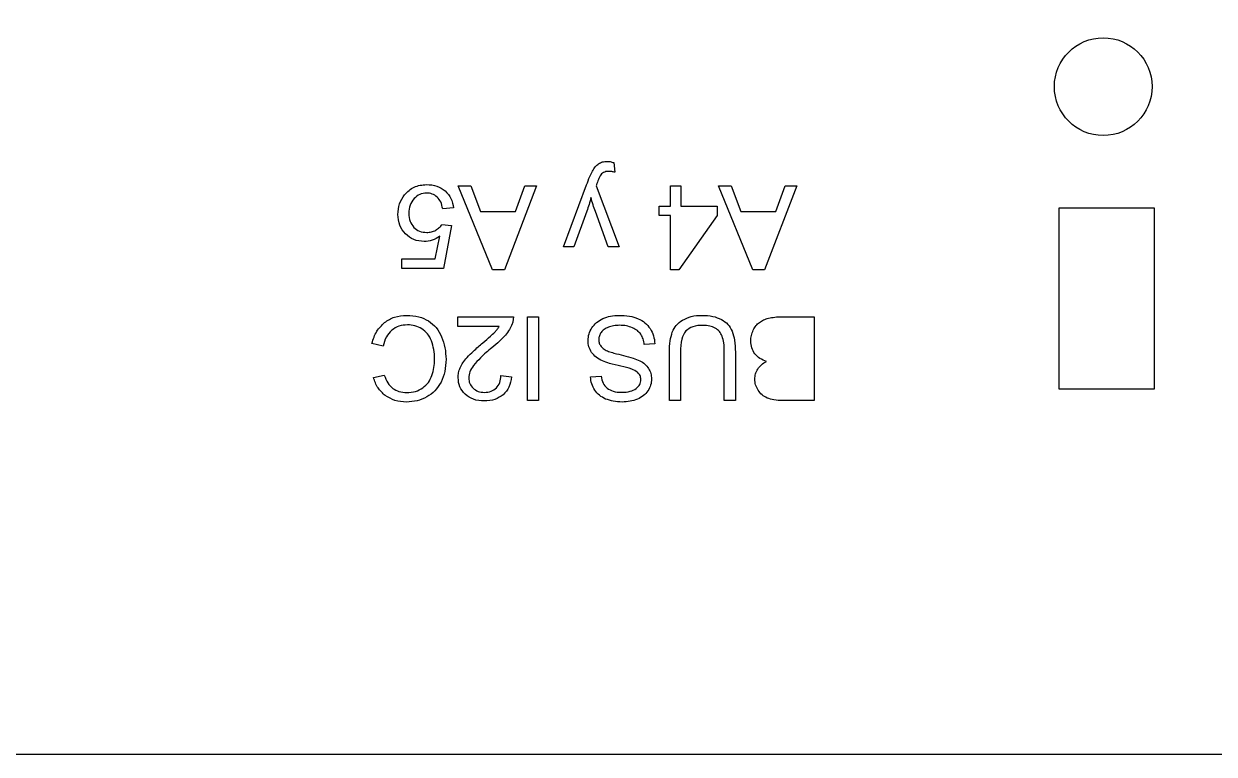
# Model space of a CAD drawing. Header units: millimetres. Extents: x -165 to 15, y -100 to 0.
# Drawn here: x -74.88 to -32.26, y -100 to -73.85 of the extents above; entities that cross this region are included whole.
import ezdxf

# ---------------------------------------------------------------- set-up
doc = ezdxf.new("R2010")
doc.units = ezdxf.units.MM
doc.layers.get('0').update_dxf_attribs({"linetype": 'CONTINUOUS'})

msp = doc.modelspace()

# ---------------------------------------------------------------- linework, layer by layer
for p, q in [((-53.757, -78.822), (-53.716, -79.168)), ((-55.556, -81.832), (-54.729, -79.622)), ((-54.389, -79.655), (-53.565, -81.832)), ((-59.495, -80.445), (-59.882, -80.477)), ((-54.723, -80.565), (-55.188, -81.832)), ((-53.962, -81.832), (-54.414, -80.574)), ((-59.907, -81.032), (-59.561, -81.077)), ((-59.561, -81.077), (-59.851, -82.618)), ((-60.146, -82.266), (-59.984, -81.46)), ((-55.188, -81.832), (-55.556, -81.832)), ((-53.565, -81.832), (-53.962, -81.832)), ((-61.343, -82.618), (-61.343, -82.266)), ((-61.343, -82.266), (-60.146, -82.266)), ((-59.851, -82.618), (-61.343, -82.618)), ((-59.334, -84.695), (-59.334, -84.341)), ((-59.334, -84.341), (-57.351, -84.341)), ((-47.729, -84.341), (-46.585, -84.341)), ((-46.585, -84.341), (-46.585, -87.341)), ((-57.862, -84.695), (-59.334, -84.695)), ((-62.018, -85.393), (-62.415, -85.293)), ((-52.288, -85.305), (-52.662, -85.338)), ((-51.762, -87.341), (-51.762, -85.608)), ((-51.365, -85.61), (-51.365, -87.341)), ((-49.799, -87.341), (-49.799, -85.61)), ((-49.402, -85.608), (-49.402, -87.341)), ((-62.364, -86.518), (-61.973, -86.426)), ((-57.799, -86.447), (-57.42, -86.486)), ((-54.586, -86.496), (-54.205, -86.467)), ((-51.365, -87.341), (-51.762, -87.341)), ((-49.402, -87.341), (-49.799, -87.341)), ((-46.585, -87.341), (-47.71, -87.341))]:
    msp.add_line(p, q)
msp.add_lwpolyline([(13, 0), (-163, 0, 0.414214), (-165, -2), (-165, -98, 0.414214), (-163, -100), (13, -100, 0.414214), (15, -98), (15, -3.001, 0.000086), (15, -2.999), (15, -2, 0.414214)], format="xyb", close=True)
for points in [[(-57.271, -80.568), (-56.941, -79.659), (-56.52, -79.659), (-57.672, -82.659), (-58.1, -82.659), (-59.327, -79.659), (-58.875, -79.659), (-58.525, -80.568)], [(-51.725, -80.377), (-51.725, -79.659), (-51.357, -79.659), (-51.357, -80.377), (-50.055, -80.377), (-50.055, -80.715), (-51.424, -82.659), (-51.725, -82.659), (-51.725, -80.715), (-52.13, -80.715), (-52.13, -80.377)], [(-47.952, -80.568), (-47.622, -79.659), (-47.201, -79.659), (-48.353, -82.659), (-48.78, -82.659), (-50.008, -79.659), (-49.556, -79.659), (-49.206, -80.568)], [(-34.406, -86.937), (-37.806, -86.937), (-37.806, -80.437), (-34.406, -80.437)], [(-56.847, -87.341), (-56.847, -84.341), (-56.45, -84.341), (-56.45, -87.341)]]:
    msp.add_lwpolyline(points, close=True)
msp.add_circle((-36.228, -76.103), 1.75)
for points, knots in [([(-54.297, -78.862), (-54.252, -78.837), (-54.158, -78.786), (-54.05, -78.78), (-53.995, -78.777)], [0, 0, 0, 0, 0.01530384, 0.03181208, 0.03181208, 0.03181208, 0.03181208]), ([(-53.995, -78.777), (-53.957, -78.779), (-53.876, -78.784), (-53.798, -78.809), (-53.757, -78.822)], [0, 0, 0, 0, 0.01131116, 0.02424265, 0.02424265, 0.02424265, 0.02424265]), ([(-54.729, -79.622), (-54.692, -79.521), (-54.63, -79.353), (-54.553, -79.192), (-54.523, -79.129)], [0, 0, 0, 0, 0.0324629, 0.05349797, 0.05349797, 0.05349797, 0.05349797]), ([(-54.523, -79.129), (-54.491, -79.074), (-54.431, -78.971), (-54.34, -78.896), (-54.297, -78.862)], [0, 0, 0, 0, 0.01897795, 0.03518345, 0.03518345, 0.03518345, 0.03518345]), ([(-54.123, -79.176), (-54.147, -79.191), (-54.194, -79.222), (-54.228, -79.267), (-54.244, -79.291)], [0, 0, 0, 0, 0.00830885, 0.01677867, 0.01677867, 0.01677867, 0.01677867]), ([(-53.927, -79.135), (-53.964, -79.136), (-54.033, -79.138), (-54.095, -79.164), (-54.123, -79.176)], [0, 0, 0, 0, 0.01109773, 0.0202242, 0.0202242, 0.0202242, 0.0202242]), ([(-53.716, -79.168), (-53.754, -79.158), (-53.823, -79.141), (-53.894, -79.137), (-53.927, -79.135)], [0, 0, 0, 0, 0.01156978, 0.02137559, 0.02137559, 0.02137559, 0.02137559]), ([(-61.247, -79.972), (-61.14, -79.866), (-60.922, -79.649), (-60.616, -79.622), (-60.459, -79.608)], [0, 0, 0, 0, 0.04371212, 0.08929328, 0.08929328, 0.08929328, 0.08929328]), ([(-60.459, -79.608), (-60.331, -79.615), (-60.087, -79.63), (-59.886, -79.77), (-59.791, -79.837)], [0, 0, 0, 0, 0.03760663, 0.07187665, 0.07187665, 0.07187665, 0.07187665]), ([(-54.357, -79.565), (-54.361, -79.577), (-54.372, -79.608), (-54.383, -79.637), (-54.389, -79.655)], [0, 0, 0, 0, 0.004012719, 0.009581355, 0.009581355, 0.009581355, 0.009581355]), ([(-54.244, -79.291), (-54.26, -79.322), (-54.304, -79.411), (-54.336, -79.505), (-54.357, -79.565)], [0, 0, 0, 0, 0.0106413, 0.02966451, 0.02966451, 0.02966451, 0.02966451]), ([(-61.484, -80.676), (-61.475, -80.546), (-61.457, -80.29), (-61.316, -80.077), (-61.247, -79.972)], [0, 0, 0, 0, 0.03842155, 0.0754217, 0.0754217, 0.0754217, 0.0754217]), ([(-60.909, -80.111), (-60.963, -80.186), (-61.076, -80.345), (-61.088, -80.54), (-61.093, -80.643)], [0, 0, 0, 0, 0.02711146, 0.05734141, 0.05734141, 0.05734141, 0.05734141]), ([(-60.459, -79.911), (-60.545, -79.919), (-60.717, -79.936), (-60.845, -80.053), (-60.909, -80.111)], [0, 0, 0, 0, 0.02506322, 0.05045993, 0.05045993, 0.05045993, 0.05045993]), ([(-60.082, -80.053), (-60.137, -80.011), (-60.249, -79.927), (-60.388, -79.916), (-60.459, -79.911)], [0, 0, 0, 0, 0.02029553, 0.04109132, 0.04109132, 0.04109132, 0.04109132]), ([(-59.882, -80.477), (-59.899, -80.392), (-59.929, -80.233), (-60.034, -80.109), (-60.082, -80.053)], [0, 0, 0, 0, 0.02574462, 0.04761874, 0.04761874, 0.04761874, 0.04761874]), ([(-59.791, -79.837), (-59.714, -79.921), (-59.555, -80.094), (-59.516, -80.326), (-59.495, -80.445)], [0, 0, 0, 0, 0.03352599, 0.06887683, 0.06887683, 0.06887683, 0.06887683]), ([(-54.572, -80.07), (-54.594, -80.154), (-54.638, -80.321), (-54.695, -80.484), (-54.723, -80.565)], [0, 0, 0, 0, 0.02601586, 0.05180378, 0.05180378, 0.05180378, 0.05180378]), ([(-54.414, -80.574), (-54.443, -80.492), (-54.501, -80.326), (-54.548, -80.157), (-54.572, -80.07)], [0, 0, 0, 0, 0.02593386, 0.05276424, 0.05276424, 0.05276424, 0.05276424]), ([(-61.214, -81.376), (-61.293, -81.277), (-61.455, -81.072), (-61.474, -80.811), (-61.484, -80.676)], [0, 0, 0, 0, 0.0371209, 0.0765843, 0.0765843, 0.0765843, 0.0765843]), ([(-61.093, -80.643), (-61.088, -80.741), (-61.078, -80.924), (-60.968, -81.071), (-60.916, -81.141)], [0, 0, 0, 0, 0.02853419, 0.05383522, 0.05383522, 0.05383522, 0.05383522]), ([(-60.551, -81.648), (-60.677, -81.637), (-60.926, -81.615), (-61.119, -81.455), (-61.214, -81.376)], [0, 0, 0, 0, 0.03685447, 0.07320823, 0.07320823, 0.07320823, 0.07320823]), ([(-60.916, -81.141), (-60.851, -81.194), (-60.717, -81.304), (-60.543, -81.316), (-60.453, -81.323)], [0, 0, 0, 0, 0.02458264, 0.05089191, 0.05089191, 0.05089191, 0.05089191]), ([(-60.453, -81.323), (-60.396, -81.32), (-60.283, -81.314), (-60.181, -81.265), (-60.132, -81.242)], [0, 0, 0, 0, 0.01705407, 0.03341325, 0.03341325, 0.03341325, 0.03341325]), ([(-60.132, -81.242), (-60.087, -81.213), (-59.999, -81.157), (-59.937, -81.073), (-59.907, -81.032)], [0, 0, 0, 0, 0.01580505, 0.03100846, 0.03100846, 0.03100846, 0.03100846]), ([(-59.984, -81.46), (-60.074, -81.515), (-60.249, -81.621), (-60.452, -81.639), (-60.551, -81.648)], [0, 0, 0, 0, 0.03107113, 0.06045805, 0.06045805, 0.06045805, 0.06045805]), ([(-61.966, -84.547), (-61.85, -84.472), (-61.608, -84.317), (-61.321, -84.299), (-61.173, -84.29)], [0, 0, 0, 0, 0.04086604, 0.08459552, 0.08459552, 0.08459552, 0.08459552]), ([(-61.173, -84.29), (-61.024, -84.295), (-60.746, -84.305), (-60.499, -84.43), (-60.384, -84.487)], [0, 0, 0, 0, 0.04424782, 0.08217554, 0.08217554, 0.08217554, 0.08217554]), ([(-57.351, -84.341), (-57.351, -84.385), (-57.353, -84.472), (-57.38, -84.555), (-57.394, -84.597)], [0, 0, 0, 0, 0.01307467, 0.026069, 0.026069, 0.026069, 0.026069]), ([(-54.145, -84.408), (-54.055, -84.373), (-53.869, -84.302), (-53.67, -84.294), (-53.567, -84.29)], [0, 0, 0, 0, 0.02868484, 0.05934315, 0.05934315, 0.05934315, 0.05934315]), ([(-53.567, -84.29), (-53.441, -84.293), (-53.207, -84.299), (-52.986, -84.374), (-52.884, -84.409)], [0, 0, 0, 0, 0.0375407, 0.06962396, 0.06962396, 0.06962396, 0.06962396]), ([(-51.29, -84.457), (-51.189, -84.408), (-50.968, -84.302), (-50.722, -84.294), (-50.589, -84.29)], [0, 0, 0, 0, 0.03331239, 0.07274733, 0.07274733, 0.07274733, 0.07274733]), ([(-50.589, -84.29), (-50.46, -84.294), (-50.221, -84.301), (-50.001, -84.393), (-49.9, -84.435)], [0, 0, 0, 0, 0.03849035, 0.07101473, 0.07101473, 0.07101473, 0.07101473]), ([(-48.541, -84.54), (-48.493, -84.508), (-48.391, -84.442), (-48.274, -84.409), (-48.212, -84.391)], [0, 0, 0, 0, 0.01709259, 0.03621589, 0.03621589, 0.03621589, 0.03621589]), ([(-48.212, -84.391), (-48.139, -84.377), (-47.98, -84.345), (-47.817, -84.342), (-47.729, -84.341)], [0, 0, 0, 0, 0.02229249, 0.04874613, 0.04874613, 0.04874613, 0.04874613]), ([(-62.415, -85.293), (-62.369, -85.142), (-62.28, -84.856), (-62.067, -84.646), (-61.966, -84.547)], [0, 0, 0, 0, 0.04650826, 0.08828, 0.08828, 0.08828, 0.08828]), ([(-61.705, -84.822), (-61.777, -84.898), (-61.931, -85.06), (-61.988, -85.277), (-62.018, -85.393)], [0, 0, 0, 0, 0.03076937, 0.06604689, 0.06604689, 0.06604689, 0.06604689]), ([(-61.141, -84.63), (-61.246, -84.637), (-61.452, -84.65), (-61.622, -84.766), (-61.705, -84.822)], [0, 0, 0, 0, 0.03117139, 0.06062839, 0.06062839, 0.06062839, 0.06062839]), ([(-60.631, -84.771), (-60.711, -84.73), (-60.871, -84.647), (-61.051, -84.635), (-61.141, -84.63)], [0, 0, 0, 0, 0.02669574, 0.05337971, 0.05337971, 0.05337971, 0.05337971]), ([(-60.284, -85.197), (-60.325, -85.109), (-60.405, -84.937), (-60.557, -84.825), (-60.631, -84.771)], [0, 0, 0, 0, 0.02872328, 0.0557781, 0.0557781, 0.0557781, 0.0557781]), ([(-60.384, -84.487), (-60.288, -84.562), (-60.09, -84.717), (-59.979, -84.943), (-59.922, -85.059)], [0, 0, 0, 0, 0.03605885, 0.0744058, 0.0744058, 0.0744058, 0.0744058]), ([(-58.018, -84.895), (-57.988, -84.862), (-57.931, -84.8), (-57.885, -84.729), (-57.862, -84.695)], [0, 0, 0, 0, 0.0131485, 0.0253323, 0.0253323, 0.0253323, 0.0253323]), ([(-57.394, -84.597), (-57.424, -84.665), (-57.487, -84.809), (-57.585, -84.932), (-57.636, -84.996)], [0, 0, 0, 0, 0.02238812, 0.04687056, 0.04687056, 0.04687056, 0.04687056]), ([(-54.676, -85.188), (-54.67, -85.109), (-54.658, -84.949), (-54.579, -84.808), (-54.539, -84.737)], [0, 0, 0, 0, 0.02350335, 0.04767097, 0.04767097, 0.04767097, 0.04767097]), ([(-54.539, -84.737), (-54.487, -84.67), (-54.38, -84.531), (-54.225, -84.45), (-54.145, -84.408)], [0, 0, 0, 0, 0.02516857, 0.05189265, 0.05189265, 0.05189265, 0.05189265]), ([(-53.95, -84.714), (-54.003, -84.737), (-54.102, -84.78), (-54.175, -84.861), (-54.208, -84.899)], [0, 0, 0, 0, 0.01715224, 0.03216565, 0.03216565, 0.03216565, 0.03216565]), ([(-53.548, -84.646), (-53.62, -84.648), (-53.757, -84.652), (-53.888, -84.694), (-53.95, -84.714)], [0, 0, 0, 0, 0.02145126, 0.04084859, 0.04084859, 0.04084859, 0.04084859]), ([(-53.088, -84.735), (-53.16, -84.709), (-53.308, -84.655), (-53.467, -84.649), (-53.548, -84.646)], [0, 0, 0, 0, 0.02274475, 0.04714725, 0.04714725, 0.04714725, 0.04714725]), ([(-52.786, -84.968), (-52.825, -84.922), (-52.908, -84.822), (-53.026, -84.765), (-53.088, -84.735)], [0, 0, 0, 0, 0.01800283, 0.03854051, 0.03854051, 0.03854051, 0.03854051]), ([(-52.884, -84.409), (-52.798, -84.453), (-52.627, -84.539), (-52.51, -84.691), (-52.453, -84.766)], [0, 0, 0, 0, 0.02870373, 0.05665736, 0.05665736, 0.05665736, 0.05665736]), ([(-52.453, -84.766), (-52.407, -84.848), (-52.313, -85.016), (-52.296, -85.208), (-52.288, -85.305)], [0, 0, 0, 0, 0.02806951, 0.05694812, 0.05694812, 0.05694812, 0.05694812]), ([(-51.66, -84.889), (-51.618, -84.804), (-51.531, -84.629), (-51.372, -84.515), (-51.29, -84.457)], [0, 0, 0, 0, 0.02806757, 0.05768598, 0.05768598, 0.05768598, 0.05768598]), ([(-50.555, -84.648), (-50.684, -84.651), (-50.914, -84.656), (-51.098, -84.789), (-51.179, -84.847)], [0, 0, 0, 0, 0.03782695, 0.06685074, 0.06685074, 0.06685074, 0.06685074]), ([(-50.122, -84.748), (-50.186, -84.719), (-50.324, -84.657), (-50.475, -84.651), (-50.555, -84.648)], [0, 0, 0, 0, 0.02105943, 0.04480231, 0.04480231, 0.04480231, 0.04480231]), ([(-49.872, -85.034), (-49.901, -84.975), (-49.959, -84.858), (-50.067, -84.785), (-50.122, -84.748)], [0, 0, 0, 0, 0.01914006, 0.03851538, 0.03851538, 0.03851538, 0.03851538]), ([(-49.9, -84.435), (-49.817, -84.489), (-49.652, -84.595), (-49.562, -84.769), (-49.517, -84.856)], [0, 0, 0, 0, 0.02904666, 0.05773945, 0.05773945, 0.05773945, 0.05773945]), ([(-48.85, -85.211), (-48.846, -85.142), (-48.839, -85.006), (-48.787, -84.881), (-48.761, -84.819)], [0, 0, 0, 0, 0.02045735, 0.04045693, 0.04045693, 0.04045693, 0.04045693]), ([(-48.761, -84.819), (-48.731, -84.763), (-48.674, -84.657), (-48.584, -84.577), (-48.541, -84.54)], [0, 0, 0, 0, 0.01887455, 0.03580493, 0.03580493, 0.03580493, 0.03580493]), ([(-60.173, -85.866), (-60.176, -85.745), (-60.183, -85.517), (-60.252, -85.3), (-60.284, -85.197)], [0, 0, 0, 0, 0.0359456, 0.06803223, 0.06803223, 0.06803223, 0.06803223]), ([(-59.922, -85.059), (-59.876, -85.187), (-59.782, -85.447), (-59.77, -85.724), (-59.763, -85.864)], [0, 0, 0, 0, 0.04061108, 0.08239241, 0.08239241, 0.08239241, 0.08239241]), ([(-58.443, -85.272), (-58.352, -85.196), (-58.206, -85.074), (-58.069, -84.943), (-58.018, -84.895)], [0, 0, 0, 0, 0.03586344, 0.05691008, 0.05691008, 0.05691008, 0.05691008]), ([(-57.636, -84.996), (-57.703, -85.068), (-57.853, -85.23), (-58.023, -85.372), (-58.118, -85.45)], [0, 0, 0, 0, 0.02939782, 0.06629203, 0.06629203, 0.06629203, 0.06629203]), ([(-54.551, -85.615), (-54.588, -85.55), (-54.662, -85.418), (-54.671, -85.266), (-54.676, -85.188)], [0, 0, 0, 0, 0.02201644, 0.04497002, 0.04497002, 0.04497002, 0.04497002]), ([(-54.208, -84.899), (-54.233, -84.939), (-54.282, -85.017), (-54.29, -85.11), (-54.293, -85.156)], [0, 0, 0, 0, 0.01385481, 0.02740047, 0.02740047, 0.02740047, 0.02740047]), ([(-54.293, -85.156), (-54.29, -85.201), (-54.284, -85.29), (-54.235, -85.365), (-54.211, -85.402)], [0, 0, 0, 0, 0.01338215, 0.02636016, 0.02636016, 0.02636016, 0.02636016]), ([(-52.662, -85.338), (-52.673, -85.268), (-52.693, -85.137), (-52.756, -85.022), (-52.786, -84.968)], [0, 0, 0, 0, 0.02096189, 0.03923256, 0.03923256, 0.03923256, 0.03923256]), ([(-51.762, -85.608), (-51.76, -85.472), (-51.757, -85.227), (-51.689, -84.993), (-51.66, -84.889)], [0, 0, 0, 0, 0.04065017, 0.07283688, 0.07283688, 0.07283688, 0.07283688]), ([(-51.179, -84.847), (-51.233, -84.941), (-51.366, -85.176), (-51.365, -85.448), (-51.365, -85.61)], [0, 0, 0, 0, 0.03219474, 0.07974584, 0.07974584, 0.07974584, 0.07974584]), ([(-49.799, -85.61), (-49.8, -85.496), (-49.801, -85.301), (-49.851, -85.112), (-49.872, -85.034)], [0, 0, 0, 0, 0.03399296, 0.05827352, 0.05827352, 0.05827352, 0.05827352]), ([(-49.517, -84.856), (-49.484, -84.964), (-49.408, -85.208), (-49.405, -85.464), (-49.402, -85.608)], [0, 0, 0, 0, 0.03367828, 0.07641596, 0.07641596, 0.07641596, 0.07641596]), ([(-48.704, -85.665), (-48.746, -85.597), (-48.834, -85.458), (-48.844, -85.294), (-48.85, -85.211)], [0, 0, 0, 0, 0.02367262, 0.04839898, 0.04839898, 0.04839898, 0.04839898]), ([(-59.011, -85.8), (-58.936, -85.723), (-58.756, -85.537), (-58.559, -85.37), (-58.443, -85.272)], [0, 0, 0, 0, 0.0322142, 0.07757888, 0.07757888, 0.07757888, 0.07757888]), ([(-58.118, -85.45), (-58.259, -85.566), (-58.496, -85.76), (-58.697, -85.992), (-58.779, -86.086)], [0, 0, 0, 0, 0.05450613, 0.09182609, 0.09182609, 0.09182609, 0.09182609]), ([(-54.164, -85.921), (-54.244, -85.88), (-54.394, -85.804), (-54.501, -85.675), (-54.551, -85.615)], [0, 0, 0, 0, 0.02656266, 0.04977983, 0.04977983, 0.04977983, 0.04977983]), ([(-54.211, -85.402), (-54.177, -85.437), (-54.1, -85.515), (-53.998, -85.556), (-53.941, -85.579)], [0, 0, 0, 0, 0.01454722, 0.03258766, 0.03258766, 0.03258766, 0.03258766]), ([(-53.941, -85.579), (-53.877, -85.6), (-53.701, -85.656), (-53.521, -85.699), (-53.407, -85.725)], [0, 0, 0, 0, 0.02029996, 0.05539625, 0.05539625, 0.05539625, 0.05539625]), ([(-48.285, -85.937), (-48.369, -85.907), (-48.531, -85.85), (-48.648, -85.725), (-48.704, -85.665)], [0, 0, 0, 0, 0.02638024, 0.05058243, 0.05058243, 0.05058243, 0.05058243]), ([(-60.267, -86.442), (-60.239, -86.348), (-60.184, -86.16), (-60.176, -85.964), (-60.173, -85.866)], [0, 0, 0, 0, 0.02923329, 0.05856557, 0.05856557, 0.05856557, 0.05856557]), ([(-59.763, -85.864), (-59.769, -86.012), (-59.781, -86.295), (-59.89, -86.556), (-59.942, -86.681)], [0, 0, 0, 0, 0.04409717, 0.08429071, 0.08429071, 0.08429071, 0.08429071]), ([(-59.256, -86.166), (-59.225, -86.106), (-59.159, -85.973), (-59.063, -85.861), (-59.011, -85.8)], [0, 0, 0, 0, 0.02036599, 0.04418526, 0.04418526, 0.04418526, 0.04418526]), ([(-58.779, -86.086), (-58.829, -86.159), (-58.921, -86.294), (-58.942, -86.455), (-58.951, -86.529)], [0, 0, 0, 0, 0.02618525, 0.04812293, 0.04812293, 0.04812293, 0.04812293]), ([(-53.5, -86.112), (-53.637, -86.082), (-53.863, -86.031), (-54.079, -85.952), (-54.164, -85.921)], [0, 0, 0, 0, 0.04206952, 0.06916969, 0.06916969, 0.06916969, 0.06916969]), ([(-53.407, -85.725), (-53.289, -85.754), (-53.091, -85.801), (-52.903, -85.881), (-52.828, -85.913)], [0, 0, 0, 0, 0.0364456, 0.06095595, 0.06095595, 0.06095595, 0.06095595]), ([(-52.828, -85.913), (-52.762, -85.951), (-52.637, -86.023), (-52.549, -86.138), (-52.508, -86.192)], [0, 0, 0, 0, 0.02259633, 0.04286999, 0.04286999, 0.04286999, 0.04286999]), ([(-48.6, -86.211), (-48.56, -86.157), (-48.475, -86.043), (-48.35, -85.973), (-48.285, -85.937)], [0, 0, 0, 0, 0.02017637, 0.04219856, 0.04219856, 0.04219856, 0.04219856]), ([(-61.937, -87.163), (-62.032, -87.077), (-62.229, -86.898), (-62.318, -86.648), (-62.364, -86.518)], [0, 0, 0, 0, 0.0379273, 0.07842973, 0.07842973, 0.07842973, 0.07842973]), ([(-61.973, -86.426), (-61.938, -86.525), (-61.873, -86.708), (-61.734, -86.842), (-61.671, -86.903)], [0, 0, 0, 0, 0.03104801, 0.05716473, 0.05716473, 0.05716473, 0.05716473]), ([(-60.593, -86.887), (-60.521, -86.826), (-60.376, -86.705), (-60.304, -86.53), (-60.267, -86.442)], [0, 0, 0, 0, 0.02771149, 0.05591169, 0.05591169, 0.05591169, 0.05591169]), ([(-59.329, -86.52), (-59.326, -86.46), (-59.32, -86.339), (-59.277, -86.224), (-59.256, -86.166)], [0, 0, 0, 0, 0.01794944, 0.03634648, 0.03634648, 0.03634648, 0.03634648]), ([(-59.078, -87.114), (-59.151, -87.029), (-59.299, -86.858), (-59.319, -86.633), (-59.329, -86.52)], [0, 0, 0, 0, 0.03278762, 0.06592802, 0.06592802, 0.06592802, 0.06592802]), ([(-58.951, -86.529), (-58.944, -86.599), (-58.932, -86.739), (-58.84, -86.845), (-58.794, -86.898)], [0, 0, 0, 0, 0.02055841, 0.04101773, 0.04101773, 0.04101773, 0.04101773]), ([(-57.96, -86.889), (-57.914, -86.828), (-57.814, -86.698), (-57.804, -86.534), (-57.799, -86.447)], [0, 0, 0, 0, 0.02251075, 0.04802012, 0.04802012, 0.04802012, 0.04802012]), ([(-57.42, -86.486), (-57.439, -86.616), (-57.475, -86.86), (-57.637, -87.045), (-57.713, -87.131)], [0, 0, 0, 0, 0.03845256, 0.0722503, 0.0722503, 0.0722503, 0.0722503]), ([(-54.439, -86.969), (-54.479, -86.896), (-54.561, -86.749), (-54.578, -86.581), (-54.586, -86.496)], [0, 0, 0, 0, 0.0246237, 0.04999007, 0.04999007, 0.04999007, 0.04999007]), ([(-54.205, -86.467), (-54.191, -86.555), (-54.164, -86.719), (-54.051, -86.84), (-53.998, -86.897)], [0, 0, 0, 0, 0.02585642, 0.04869301, 0.04869301, 0.04869301, 0.04869301]), ([(-52.902, -86.326), (-52.97, -86.288), (-53.156, -86.184), (-53.367, -86.14), (-53.5, -86.112)], [0, 0, 0, 0, 0.02323467, 0.0638647, 0.0638647, 0.0638647, 0.0638647]), ([(-52.785, -86.592), (-52.79, -86.541), (-52.799, -86.439), (-52.868, -86.363), (-52.902, -86.326)], [0, 0, 0, 0, 0.01501977, 0.02976449, 0.02976449, 0.02976449, 0.02976449]), ([(-52.508, -86.192), (-52.477, -86.25), (-52.415, -86.366), (-52.407, -86.499), (-52.402, -86.565)], [0, 0, 0, 0, 0.01936245, 0.039209, 0.039209, 0.039209, 0.039209]), ([(-48.705, -86.574), (-48.7, -86.51), (-48.691, -86.382), (-48.631, -86.269), (-48.6, -86.211)], [0, 0, 0, 0, 0.01885467, 0.03806903, 0.03806903, 0.03806903, 0.03806903]), ([(-61.671, -86.903), (-61.598, -86.947), (-61.444, -87.038), (-61.265, -87.048), (-61.171, -87.053)], [0, 0, 0, 0, 0.02505269, 0.0528289, 0.0528289, 0.0528289, 0.0528289]), ([(-61.171, -87.053), (-61.063, -87.047), (-60.857, -87.037), (-60.678, -86.935), (-60.593, -86.887)], [0, 0, 0, 0, 0.03201381, 0.06089247, 0.06089247, 0.06089247, 0.06089247]), ([(-59.942, -86.681), (-60.008, -86.79), (-60.137, -87.006), (-60.348, -87.143), (-60.452, -87.211)], [0, 0, 0, 0, 0.03758676, 0.07438182, 0.07438182, 0.07438182, 0.07438182]), ([(-58.794, -86.898), (-58.737, -86.942), (-58.616, -87.033), (-58.465, -87.043), (-58.386, -87.048)], [0, 0, 0, 0, 0.02127133, 0.04437106, 0.04437106, 0.04437106, 0.04437106]), ([(-58.386, -87.048), (-58.303, -87.043), (-58.145, -87.033), (-58.02, -86.935), (-57.96, -86.889)], [0, 0, 0, 0, 0.02427297, 0.04641092, 0.04641092, 0.04641092, 0.04641092]), ([(-53.998, -86.897), (-53.926, -86.939), (-53.766, -87.034), (-53.579, -87.039), (-53.475, -87.042)], [0, 0, 0, 0, 0.02448088, 0.05506069, 0.05506069, 0.05506069, 0.05506069]), ([(-53.475, -87.042), (-53.368, -87.041), (-53.182, -87.038), (-53.02, -86.949), (-52.95, -86.91)], [0, 0, 0, 0, 0.03130495, 0.05484669, 0.05484669, 0.05484669, 0.05484669]), ([(-52.95, -86.91), (-52.902, -86.865), (-52.809, -86.778), (-52.793, -86.653), (-52.785, -86.592)], [0, 0, 0, 0, 0.01909172, 0.03684244, 0.03684244, 0.03684244, 0.03684244]), ([(-52.402, -86.565), (-52.408, -86.64), (-52.419, -86.791), (-52.494, -86.923), (-52.531, -86.99)], [0, 0, 0, 0, 0.02220818, 0.04486446, 0.04486446, 0.04486446, 0.04486446]), ([(-48.587, -86.97), (-48.621, -86.907), (-48.689, -86.783), (-48.699, -86.642), (-48.705, -86.574)], [0, 0, 0, 0, 0.02128008, 0.04172644, 0.04172644, 0.04172644, 0.04172644]), ([(-61.179, -87.392), (-61.321, -87.384), (-61.593, -87.37), (-61.825, -87.23), (-61.937, -87.163)], [0, 0, 0, 0, 0.04183356, 0.08017927, 0.08017927, 0.08017927, 0.08017927]), ([(-60.452, -87.211), (-60.566, -87.264), (-60.796, -87.371), (-61.051, -87.385), (-61.179, -87.392)], [0, 0, 0, 0, 0.03727463, 0.07558033, 0.07558033, 0.07558033, 0.07558033]), ([(-58.394, -87.353), (-58.528, -87.346), (-58.78, -87.332), (-58.982, -87.184), (-59.078, -87.114)], [0, 0, 0, 0, 0.03913694, 0.07382007, 0.07382007, 0.07382007, 0.07382007]), ([(-57.713, -87.131), (-57.809, -87.196), (-58.014, -87.334), (-58.262, -87.347), (-58.394, -87.353)], [0, 0, 0, 0, 0.03407071, 0.07289053, 0.07289053, 0.07289053, 0.07289053]), ([(-54.047, -87.285), (-54.126, -87.246), (-54.281, -87.17), (-54.387, -87.034), (-54.439, -86.969)], [0, 0, 0, 0, 0.02615564, 0.05092834, 0.05092834, 0.05092834, 0.05092834]), ([(-53.458, -87.392), (-53.564, -87.389), (-53.766, -87.382), (-53.956, -87.316), (-54.047, -87.285)], [0, 0, 0, 0, 0.03150109, 0.06010649, 0.06010649, 0.06010649, 0.06010649]), ([(-52.908, -87.29), (-52.994, -87.32), (-53.173, -87.381), (-53.361, -87.389), (-53.458, -87.392)], [0, 0, 0, 0, 0.02724564, 0.05626375, 0.05626375, 0.05626375, 0.05626375]), ([(-52.531, -86.99), (-52.581, -87.053), (-52.683, -87.182), (-52.831, -87.253), (-52.908, -87.29)], [0, 0, 0, 0, 0.0235201, 0.04869976, 0.04869976, 0.04869976, 0.04869976]), ([(-48.262, -87.25), (-48.327, -87.216), (-48.457, -87.147), (-48.544, -87.029), (-48.587, -86.97)], [0, 0, 0, 0, 0.02183261, 0.04346292, 0.04346292, 0.04346292, 0.04346292]), ([(-47.71, -87.341), (-47.814, -87.339), (-48.003, -87.336), (-48.182, -87.276), (-48.262, -87.25)], [0, 0, 0, 0, 0.03106067, 0.0561799, 0.0561799, 0.0561799, 0.0561799])]:
    msp.add_open_spline(points, degree=3, knots=knots)

doc.saveas('drawing.dxf')
